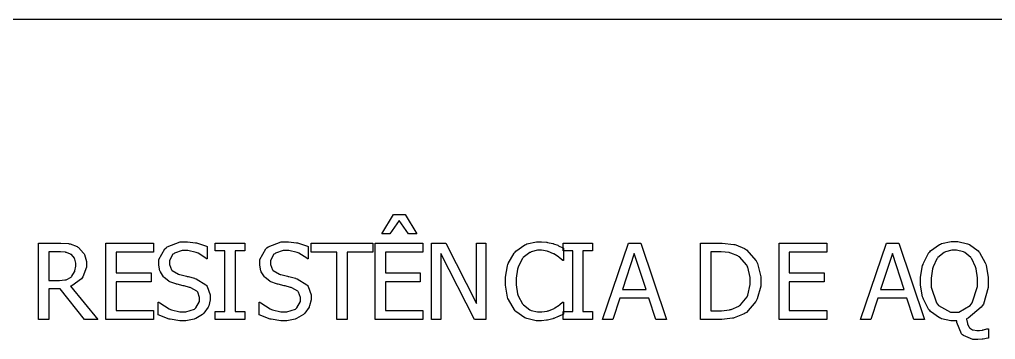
# Model space of a CAD drawing. Header units: millimetres. Extents: x 1974 to 2560, y 1429 to 1567.
# Drawn here: x 2502.245 to 2504.406, y 1530.402 to 1531.11 of the extents above; entities that cross this region are included whole.
import ezdxf

# ---------------------------------------------------------------- set-up
doc = ezdxf.new("R2010")
doc.units = ezdxf.units.MM
doc.layers.add('TEXTO', color=4, linetype='Continuous')

msp = doc.modelspace()

# ---------------------------------------------------------------- linework, layer by layer
at = {"layer": 'TEXTO', "color": 0}
for p, q in [((2507.7976, 1531.1096), (2478.9131, 1531.1096)), ((2503.0473, 1530.6356), (2503.0732, 1530.6785)), ((2503.0732, 1530.6785), (2503.0989, 1530.6785)), ((2503.0989, 1530.6785), (2503.1247, 1530.6356)), ((2503.0989, 1530.6785), (2503.0989, 1530.6785)), ((2503.0857, 1530.6647), (2503.0649, 1530.6356)), ((2503.1067, 1530.6356), (2503.0857, 1530.6647)), ((2503.0649, 1530.6356), (2503.0473, 1530.6356)), ((2503.1247, 1530.6356), (2503.1067, 1530.6356)), ((2502.2878, 1530.4462), (2502.2878, 1530.6151)), ((2502.2878, 1530.6151), (2502.3313, 1530.6151)), ((2502.3313, 1530.6151), (2502.3373, 1530.6151)), ((2502.3373, 1530.6151), (2502.354, 1530.6138)), ((2502.354, 1530.6138), (2502.3557, 1530.6135)), ((2502.3557, 1530.6135), (2502.3573, 1530.6133)), ((2502.3573, 1530.6133), (2502.3728, 1530.6071)), ((2502.3728, 1530.6071), (2502.3744, 1530.6061)), ((2502.3744, 1530.6061), (2502.3758, 1530.6052)), ((2502.3758, 1530.6052), (2502.3874, 1530.593)), ((2502.4368, 1530.4462), (2502.4368, 1530.6151)), ((2502.4368, 1530.6151), (2502.5424, 1530.6151)), ((2502.5424, 1530.6151), (2502.5424, 1530.5951)), ((2502.5699, 1530.6043), (2502.5725, 1530.6066)), ((2502.5725, 1530.6066), (2502.6011, 1530.6181)), ((2502.6011, 1530.6181), (2502.6107, 1530.6181)), ((2502.6107, 1530.6181), (2502.6174, 1530.6181)), ((2502.6174, 1530.6181), (2502.6354, 1530.6158)), ((2502.6354, 1530.6158), (2502.6375, 1530.6153)), ((2502.6375, 1530.6153), (2502.6395, 1530.6148)), ((2502.6395, 1530.6148), (2502.6591, 1530.6081)), ((2502.6591, 1530.6081), (2502.661, 1530.6072)), ((2502.661, 1530.6072), (2502.661, 1530.5804)), ((2502.6786, 1530.5978), (2502.6786, 1530.6151)), ((2502.6786, 1530.6151), (2502.7442, 1530.6151)), ((2502.7442, 1530.6151), (2502.7442, 1530.5978)), ((2502.7933, 1530.6043), (2502.7959, 1530.6066)), ((2502.7959, 1530.6066), (2502.8246, 1530.6181)), ((2502.8246, 1530.6181), (2502.8341, 1530.6181)), ((2502.8341, 1530.6181), (2502.8408, 1530.6181)), ((2502.8408, 1530.6181), (2502.8589, 1530.6158)), ((2502.8589, 1530.6158), (2502.861, 1530.6153)), ((2502.861, 1530.6153), (2502.8631, 1530.6148)), ((2502.8631, 1530.6148), (2502.8826, 1530.6081)), ((2502.8826, 1530.6081), (2502.8844, 1530.6072)), ((2502.8844, 1530.6072), (2502.8844, 1530.5804)), ((2502.8914, 1530.5951), (2502.8914, 1530.6151)), ((2502.8914, 1530.6151), (2503.0273, 1530.6151)), ((2503.0273, 1530.6151), (2503.0273, 1530.5951)), ((2503.0329, 1530.4462), (2503.0329, 1530.6151)), ((2503.0329, 1530.6151), (2503.1384, 1530.6151)), ((2503.1384, 1530.6151), (2503.1384, 1530.5951)), ((2503.1571, 1530.4462), (2503.1571, 1530.6151)), ((2503.1571, 1530.6151), (2503.1891, 1530.6151)), ((2503.1891, 1530.6151), (2503.2569, 1530.4813)), ((2503.2569, 1530.4813), (2503.2569, 1530.6151)), ((2503.2569, 1530.6151), (2503.2777, 1530.6151)), ((2503.2777, 1530.6151), (2503.2777, 1530.4462)), ((2503.2777, 1530.6151), (2503.2777, 1530.6151)), ((2503.3438, 1530.5968), (2503.364, 1530.6112)), ((2503.364, 1530.6112), (2503.3661, 1530.6122)), ((2503.3661, 1530.6122), (2503.3684, 1530.6133)), ((2503.3684, 1530.6133), (2503.39, 1530.6181)), ((2503.39, 1530.6181), (2503.3972, 1530.6181)), ((2503.3972, 1530.6181), (2503.4012, 1530.6181)), ((2503.4012, 1530.6181), (2503.4118, 1530.6171)), ((2503.4118, 1530.6171), (2503.4131, 1530.6169)), ((2503.4131, 1530.6169), (2503.4144, 1530.6166)), ((2503.4144, 1530.6166), (2503.4261, 1530.6142)), ((2503.4261, 1530.6142), (2503.427, 1530.6138)), ((2503.427, 1530.6138), (2503.4277, 1530.6135)), ((2503.4277, 1530.6135), (2503.4372, 1530.61)), ((2503.4372, 1530.61), (2503.4382, 1530.6095)), ((2503.4382, 1530.6095), (2503.4389, 1530.6091)), ((2503.4389, 1530.6091), (2503.4484, 1530.6045)), ((2503.4487, 1530.5978), (2503.4487, 1530.6151)), ((2503.4487, 1530.6151), (2503.5142, 1530.6151)), ((2503.5142, 1530.6151), (2503.5142, 1530.5978)), ((2503.536, 1530.4462), (2503.5932, 1530.6151)), ((2503.5932, 1530.6151), (2503.6207, 1530.6151)), ((2503.6207, 1530.6151), (2503.6776, 1530.4462)), ((2503.7531, 1530.4462), (2503.7531, 1530.6151)), ((2503.7531, 1530.6151), (2503.7916, 1530.6151)), ((2503.7916, 1530.6151), (2503.8008, 1530.6151)), ((2503.8008, 1530.6151), (2503.8266, 1530.6121)), ((2503.8266, 1530.6121), (2503.8291, 1530.6115)), ((2503.8291, 1530.6115), (2503.8314, 1530.6109)), ((2503.8314, 1530.6109), (2503.8505, 1530.6028)), ((2503.927, 1530.4462), (2503.927, 1530.6151)), ((2503.927, 1530.6151), (2504.0325, 1530.6151)), ((2504.0325, 1530.6151), (2504.0325, 1530.5951)), ((2504.1072, 1530.4462), (2504.1644, 1530.6151)), ((2504.1644, 1530.6151), (2504.1919, 1530.6151)), ((2504.1919, 1530.6151), (2504.2488, 1530.4462)), ((2504.262, 1530.5976), (2504.2818, 1530.6118)), ((2504.2818, 1530.6118), (2504.2841, 1530.6128)), ((2504.2841, 1530.6128), (2504.2863, 1530.6138)), ((2504.2863, 1530.6138), (2504.3077, 1530.6186)), ((2504.3077, 1530.6186), (2504.3149, 1530.6186)), ((2504.3149, 1530.6186), (2504.3226, 1530.6186)), ((2504.3226, 1530.6186), (2504.3437, 1530.6136)), ((2504.3437, 1530.6136), (2504.3459, 1530.6126)), ((2504.3459, 1530.6126), (2504.3482, 1530.6116)), ((2504.3482, 1530.6116), (2504.3675, 1530.5976)), ((2502.3325, 1530.5958), (2502.3103, 1530.5958)), ((2502.3103, 1530.5958), (2502.3103, 1530.5321)), ((2502.3362, 1530.5958), (2502.3325, 1530.5958)), ((2502.3472, 1530.5948), (2502.3362, 1530.5958)), ((2502.3483, 1530.5945), (2502.3472, 1530.5948)), ((2502.3493, 1530.5943), (2502.3483, 1530.5945)), ((2502.3584, 1530.5905), (2502.3493, 1530.5943)), ((2502.3594, 1530.59), (2502.3584, 1530.5905)), ((2502.3602, 1530.5894), (2502.3594, 1530.59)), ((2502.3669, 1530.5817), (2502.3602, 1530.5894)), ((2502.3874, 1530.593), (2502.3884, 1530.5914)), ((2502.3884, 1530.5914), (2502.3891, 1530.59)), ((2502.3891, 1530.59), (2502.3935, 1530.5745)), ((2502.5424, 1530.5951), (2502.4593, 1530.5951)), ((2502.4593, 1530.5951), (2502.4593, 1530.5488)), ((2502.5539, 1530.5784), (2502.5672, 1530.6019)), ((2502.5672, 1530.6019), (2502.5699, 1530.6043)), ((2502.5852, 1530.5903), (2502.5772, 1530.5768)), ((2502.5868, 1530.5914), (2502.5852, 1530.5903)), ((2502.5884, 1530.5927), (2502.5868, 1530.5914)), ((2502.6058, 1530.5987), (2502.5884, 1530.5927)), ((2502.6122, 1530.5987), (2502.6058, 1530.5987)), ((2502.6181, 1530.5987), (2502.6122, 1530.5987)), ((2502.6365, 1530.5943), (2502.6181, 1530.5987)), ((2502.6386, 1530.5933), (2502.6365, 1530.5943)), ((2502.6406, 1530.5924), (2502.6386, 1530.5933)), ((2502.6579, 1530.5817), (2502.6406, 1530.5924)), ((2502.7002, 1530.5978), (2502.6786, 1530.5978)), ((2502.7002, 1530.4634), (2502.7002, 1530.5978)), ((2502.7442, 1530.5978), (2502.7227, 1530.5978)), ((2502.7227, 1530.5978), (2502.7227, 1530.4634)), ((2502.7773, 1530.5784), (2502.7906, 1530.6019)), ((2502.7906, 1530.6019), (2502.7933, 1530.6043)), ((2502.8087, 1530.5903), (2502.8007, 1530.5768)), ((2502.8103, 1530.5914), (2502.8087, 1530.5903)), ((2502.8119, 1530.5927), (2502.8103, 1530.5914)), ((2502.8293, 1530.5987), (2502.8119, 1530.5927)), ((2502.8356, 1530.5987), (2502.8293, 1530.5987)), ((2502.8416, 1530.5987), (2502.8356, 1530.5987)), ((2502.86, 1530.5943), (2502.8416, 1530.5987)), ((2502.8621, 1530.5933), (2502.86, 1530.5943)), ((2502.8641, 1530.5924), (2502.8621, 1530.5933)), ((2502.8814, 1530.5817), (2502.8641, 1530.5924)), ((2502.9481, 1530.5951), (2502.8914, 1530.5951)), ((2502.9481, 1530.4462), (2502.9481, 1530.5951)), ((2503.0273, 1530.5951), (2502.9706, 1530.5951)), ((2502.9706, 1530.5951), (2502.9706, 1530.4462)), ((2503.1384, 1530.5951), (2503.0553, 1530.5951)), ((2503.0553, 1530.5951), (2503.0553, 1530.5488)), ((2503.2527, 1530.4462), (2503.1782, 1530.5918)), ((2503.1782, 1530.5918), (2503.1782, 1530.4462)), ((2503.3274, 1530.5701), (2503.3406, 1530.5929)), ((2503.3406, 1530.5929), (2503.3424, 1530.5948)), ((2503.3424, 1530.5948), (2503.3438, 1530.5968)), ((2503.3749, 1530.5938), (2503.3607, 1530.5829)), ((2503.3766, 1530.5945), (2503.3749, 1530.5938)), ((2503.3781, 1530.5953), (2503.3766, 1530.5945)), ((2503.3918, 1530.599), (2503.3781, 1530.5953)), ((2503.397, 1530.599), (2503.3918, 1530.599)), ((2503.4012, 1530.599), (2503.397, 1530.599)), ((2503.4134, 1530.5971), (2503.4012, 1530.599)), ((2503.4146, 1530.5967), (2503.4134, 1530.5971)), ((2503.4158, 1530.5964), (2503.4146, 1530.5967)), ((2503.4275, 1530.5915), (2503.4158, 1530.5964)), ((2503.4287, 1530.5909), (2503.4275, 1530.5915)), ((2503.4297, 1530.5904), (2503.4287, 1530.5909)), ((2503.4392, 1530.584), (2503.4297, 1530.5904)), ((2503.4399, 1530.5833), (2503.4392, 1530.584)), ((2503.4484, 1530.6045), (2503.4494, 1530.6038)), ((2503.47, 1530.5978), (2503.4487, 1530.5978)), ((2503.4494, 1530.6038), (2503.4494, 1530.5767)), ((2503.47, 1530.4634), (2503.47, 1530.5978)), ((2503.5142, 1530.5978), (2503.4926, 1530.5978)), ((2503.4926, 1530.5978), (2503.4926, 1530.4634)), ((2503.6064, 1530.5921), (2503.5802, 1530.5126)), ((2503.6324, 1530.5126), (2503.6064, 1530.5921)), ((2503.7928, 1530.5958), (2503.7757, 1530.5958)), ((2503.7757, 1530.5958), (2503.7757, 1530.4654)), ((2503.7985, 1530.5958), (2503.7928, 1530.5958)), ((2503.8164, 1530.5938), (2503.7985, 1530.5958)), ((2503.8182, 1530.5934), (2503.8164, 1530.5938)), ((2503.8199, 1530.593), (2503.8182, 1530.5934)), ((2503.8358, 1530.5866), (2503.8199, 1530.593)), ((2503.8373, 1530.5856), (2503.8358, 1530.5866)), ((2503.8393, 1530.5843), (2503.8373, 1530.5856)), ((2503.8554, 1530.5664), (2503.8393, 1530.5843)), ((2503.8505, 1530.6028), (2503.8522, 1530.6017)), ((2503.8522, 1530.6017), (2503.8549, 1530.6)), ((2503.8549, 1530.6), (2503.8758, 1530.576)), ((2504.0325, 1530.5951), (2503.9493, 1530.5951)), ((2503.9493, 1530.5951), (2503.9493, 1530.5488)), ((2504.1776, 1530.5921), (2504.1515, 1530.5126)), ((2504.2036, 1530.5126), (2504.1776, 1530.5921)), ((2504.2464, 1530.5707), (2504.2587, 1530.5938)), ((2504.2587, 1530.5938), (2504.2605, 1530.5957)), ((2504.2605, 1530.5957), (2504.262, 1530.5976)), ((2504.292, 1530.5943), (2504.2786, 1530.5833)), ((2504.2935, 1530.5949), (2504.292, 1530.5943)), ((2504.295, 1530.5957), (2504.2935, 1530.5949)), ((2504.3096, 1530.5992), (2504.295, 1530.5957)), ((2504.3149, 1530.5992), (2504.3096, 1530.5992)), ((2504.3199, 1530.5992), (2504.3149, 1530.5992)), ((2504.3348, 1530.5956), (2504.3199, 1530.5992)), ((2504.3363, 1530.5948), (2504.3348, 1530.5956)), ((2504.3377, 1530.5942), (2504.3363, 1530.5948)), ((2504.3512, 1530.5832), (2504.3377, 1530.5942)), ((2504.3675, 1530.5976), (2504.3693, 1530.5957)), ((2504.3693, 1530.5957), (2504.3708, 1530.5938)), ((2504.3708, 1530.5938), (2504.3834, 1530.571)), ((2502.3674, 1530.5807), (2502.3669, 1530.5817)), ((2502.3678, 1530.5797), (2502.3674, 1530.5807)), ((2502.37, 1530.5709), (2502.3678, 1530.5797)), ((2502.3681, 1530.5533), (2502.37, 1530.5641)), ((2502.37, 1530.5676), (2502.37, 1530.5709)), ((2502.37, 1530.5641), (2502.37, 1530.5676)), ((2502.37, 1530.5676), (2502.37, 1530.5676)), ((2502.3935, 1530.5745), (2502.3935, 1530.5692)), ((2502.3935, 1530.5692), (2502.3935, 1530.5615)), ((2502.5539, 1530.5698), (2502.5539, 1530.5784)), ((2502.5539, 1530.5658), (2502.5539, 1530.5698)), ((2502.5563, 1530.5537), (2502.5539, 1530.5658)), ((2502.5772, 1530.5768), (2502.5772, 1530.5722)), ((2502.5772, 1530.5722), (2502.5772, 1530.5679)), ((2502.5772, 1530.5679), (2502.5819, 1530.5561)), ((2502.6593, 1530.5804), (2502.6579, 1530.5817)), ((2502.661, 1530.5804), (2502.6593, 1530.5804)), ((2502.7773, 1530.5698), (2502.7773, 1530.5784)), ((2502.7773, 1530.5658), (2502.7773, 1530.5698)), ((2502.7797, 1530.5537), (2502.7773, 1530.5658)), ((2502.8007, 1530.5768), (2502.8007, 1530.5722)), ((2502.8007, 1530.5722), (2502.8007, 1530.5679)), ((2502.8007, 1530.5679), (2502.8054, 1530.5561)), ((2502.8828, 1530.5804), (2502.8814, 1530.5817)), ((2502.8844, 1530.5804), (2502.8828, 1530.5804)), ((2503.3212, 1530.5397), (2503.3257, 1530.5648)), ((2503.3257, 1530.5648), (2503.3267, 1530.5674)), ((2503.3267, 1530.5674), (2503.3274, 1530.5701)), ((2503.3493, 1530.562), (2503.3485, 1530.5598)), ((2503.3585, 1530.5801), (2503.3493, 1530.562)), ((2503.3597, 1530.5814), (2503.3585, 1530.5801)), ((2503.3607, 1530.5829), (2503.3597, 1530.5814)), ((2503.4407, 1530.5827), (2503.4399, 1530.5833)), ((2503.4471, 1530.5772), (2503.4407, 1530.5827)), ((2503.4476, 1530.5767), (2503.4471, 1530.5772)), ((2503.4494, 1530.5767), (2503.4476, 1530.5767)), ((2503.8564, 1530.5641), (2503.8554, 1530.5664)), ((2503.8574, 1530.5619), (2503.8564, 1530.5641)), ((2503.8758, 1530.576), (2503.8773, 1530.573)), ((2503.8773, 1530.573), (2503.8788, 1530.5701)), ((2503.8788, 1530.5701), (2503.8863, 1530.5404)), ((2504.2402, 1530.5399), (2504.2446, 1530.5653)), ((2504.2446, 1530.5653), (2504.2456, 1530.5679)), ((2504.2456, 1530.5679), (2504.2464, 1530.5707)), ((2504.2677, 1530.5622), (2504.2672, 1530.56)), ((2504.2761, 1530.5804), (2504.2677, 1530.5622)), ((2504.2774, 1530.5817), (2504.2761, 1530.5804)), ((2504.2786, 1530.5833), (2504.2774, 1530.5817)), ((2504.3524, 1530.5817), (2504.3512, 1530.5832)), ((2504.3534, 1530.5804), (2504.3524, 1530.5817)), ((2504.3618, 1530.5625), (2504.3534, 1530.5804)), ((2504.3626, 1530.5603), (2504.3618, 1530.5625)), ((2504.3834, 1530.571), (2504.3844, 1530.5681)), ((2504.3844, 1530.5681), (2504.3852, 1530.5655)), ((2504.3852, 1530.5655), (2504.3896, 1530.5393)), ((2502.3596, 1530.5399), (2502.3605, 1530.5408)), ((2502.3605, 1530.5408), (2502.3613, 1530.5416)), ((2502.3613, 1530.5416), (2502.3673, 1530.551)), ((2502.3673, 1530.551), (2502.3677, 1530.5522)), ((2502.3677, 1530.5522), (2502.3681, 1530.5533)), ((2502.3935, 1530.5615), (2502.3856, 1530.5403)), ((2502.4593, 1530.5488), (2502.5367, 1530.5488)), ((2502.5367, 1530.5488), (2502.5367, 1530.5289)), ((2502.5568, 1530.5524), (2502.5563, 1530.5537)), ((2502.5572, 1530.5512), (2502.5568, 1530.5524)), ((2502.5639, 1530.5403), (2502.5572, 1530.5512)), ((2502.5819, 1530.5561), (2502.5829, 1530.555)), ((2502.5829, 1530.555), (2502.5837, 1530.554)), ((2502.5837, 1530.554), (2502.5975, 1530.5462)), ((2502.5975, 1530.5462), (2502.5994, 1530.5458)), ((2502.5994, 1530.5458), (2502.6005, 1530.5455)), ((2502.6005, 1530.5455), (2502.615, 1530.5419)), ((2502.615, 1530.5419), (2502.6168, 1530.5414)), ((2502.6168, 1530.5414), (2502.6185, 1530.541)), ((2502.6185, 1530.541), (2502.6327, 1530.5373)), ((2502.7802, 1530.5524), (2502.7797, 1530.5537)), ((2502.7807, 1530.5512), (2502.7802, 1530.5524)), ((2502.7875, 1530.5403), (2502.7807, 1530.5512)), ((2502.8054, 1530.5561), (2502.8064, 1530.555)), ((2502.8064, 1530.555), (2502.8072, 1530.554)), ((2502.8072, 1530.554), (2502.8209, 1530.5462)), ((2502.8209, 1530.5462), (2502.8228, 1530.5458)), ((2502.8228, 1530.5458), (2502.8239, 1530.5455)), ((2502.8239, 1530.5455), (2502.8385, 1530.5419)), ((2502.8385, 1530.5419), (2502.8403, 1530.5414)), ((2502.8403, 1530.5414), (2502.8419, 1530.541)), ((2502.8419, 1530.541), (2502.8562, 1530.5373)), ((2503.0553, 1530.5488), (2503.1327, 1530.5488)), ((2503.1327, 1530.5488), (2503.1327, 1530.5289)), ((2503.3481, 1530.5576), (2503.3445, 1530.5373)), ((2503.3485, 1530.5598), (2503.3481, 1530.5576)), ((2503.8629, 1530.5391), (2503.8574, 1530.5619)), ((2503.8863, 1530.5404), (2503.8863, 1530.5304)), ((2503.9493, 1530.5488), (2504.0268, 1530.5488)), ((2504.0268, 1530.5488), (2504.0268, 1530.5289)), ((2504.2665, 1530.5579), (2504.2637, 1530.5374)), ((2504.2672, 1530.56), (2504.2665, 1530.5579)), ((2504.3631, 1530.5581), (2504.3626, 1530.5603)), ((2504.3663, 1530.538), (2504.3631, 1530.5581)), ((2502.3103, 1530.5321), (2502.3299, 1530.5321)), ((2502.3299, 1530.5321), (2502.3342, 1530.5321)), ((2502.3342, 1530.5321), (2502.346, 1530.5335)), ((2502.346, 1530.5335), (2502.3473, 1530.5337)), ((2502.3473, 1530.5337), (2502.3486, 1530.534)), ((2502.3486, 1530.534), (2502.3596, 1530.5399)), ((2502.3611, 1530.5207), (2502.3584, 1530.5196)), ((2502.3584, 1530.5196), (2502.4186, 1530.4462)), ((2502.3584, 1530.5196), (2502.3584, 1530.5196)), ((2502.3824, 1530.5361), (2502.3611, 1530.5207)), ((2502.3841, 1530.5381), (2502.3824, 1530.5361)), ((2502.3856, 1530.5403), (2502.3841, 1530.5381)), ((2502.5367, 1530.5289), (2502.4593, 1530.5289)), ((2502.4593, 1530.5289), (2502.4593, 1530.4661)), ((2502.5649, 1530.5393), (2502.5639, 1530.5403)), ((2502.5657, 1530.5385), (2502.5649, 1530.5393)), ((2502.5759, 1530.5307), (2502.5657, 1530.5385)), ((2502.577, 1530.5301), (2502.5759, 1530.5307)), ((2502.5782, 1530.5296), (2502.577, 1530.5301)), ((2502.5913, 1530.5247), (2502.5782, 1530.5296)), ((2502.5928, 1530.5243), (2502.5913, 1530.5247)), ((2502.5943, 1530.5239), (2502.5928, 1530.5243)), ((2502.6079, 1530.5206), (2502.5943, 1530.5239)), ((2502.609, 1530.5203), (2502.6079, 1530.5206)), ((2502.6101, 1530.5201), (2502.609, 1530.5203)), ((2502.6219, 1530.517), (2502.6101, 1530.5201)), ((2502.6327, 1530.5373), (2502.6339, 1530.5369)), ((2502.6339, 1530.5369), (2502.6368, 1530.536)), ((2502.6368, 1530.536), (2502.6581, 1530.5227)), ((2502.6581, 1530.5227), (2502.6594, 1530.5208)), ((2502.6594, 1530.5208), (2502.6607, 1530.5191)), ((2502.6607, 1530.5191), (2502.6675, 1530.5004)), ((2502.7884, 1530.5393), (2502.7875, 1530.5403)), ((2502.7892, 1530.5385), (2502.7884, 1530.5393)), ((2502.7994, 1530.5307), (2502.7892, 1530.5385)), ((2502.8006, 1530.5301), (2502.7994, 1530.5307)), ((2502.8018, 1530.5296), (2502.8006, 1530.5301)), ((2502.8147, 1530.5247), (2502.8018, 1530.5296)), ((2502.8162, 1530.5243), (2502.8147, 1530.5247)), ((2502.8178, 1530.5239), (2502.8162, 1530.5243)), ((2502.8313, 1530.5206), (2502.8178, 1530.5239)), ((2502.8325, 1530.5203), (2502.8313, 1530.5206)), ((2502.8336, 1530.5201), (2502.8325, 1530.5203)), ((2502.8454, 1530.517), (2502.8336, 1530.5201)), ((2502.8562, 1530.5373), (2502.8574, 1530.5369)), ((2502.8574, 1530.5369), (2502.8603, 1530.536)), ((2502.8603, 1530.536), (2502.8816, 1530.5227)), ((2502.8816, 1530.5227), (2502.8829, 1530.5208)), ((2502.8829, 1530.5208), (2502.8842, 1530.5191)), ((2502.8842, 1530.5191), (2502.891, 1530.5004)), ((2503.1327, 1530.5289), (2503.0553, 1530.5289)), ((2503.0553, 1530.5289), (2503.0553, 1530.4661)), ((2503.3212, 1530.5304), (2503.3212, 1530.5397)), ((2503.3212, 1530.5217), (2503.3212, 1530.5304)), ((2503.3257, 1530.4955), (2503.3212, 1530.5217)), ((2503.3445, 1530.5373), (2503.3445, 1530.5304)), ((2503.3445, 1530.5304), (2503.3445, 1530.5229)), ((2503.3445, 1530.5229), (2503.3481, 1530.5027)), ((2503.8579, 1530.5001), (2503.8629, 1530.5232)), ((2503.8629, 1530.5308), (2503.8629, 1530.5391)), ((2503.8629, 1530.5232), (2503.8629, 1530.5308)), ((2503.8629, 1530.5308), (2503.8629, 1530.5308)), ((2503.8863, 1530.52), (2503.8785, 1530.4918)), ((2503.8863, 1530.5304), (2503.8863, 1530.52)), ((2503.8863, 1530.5304), (2503.8863, 1530.5304)), ((2504.0268, 1530.5289), (2503.9493, 1530.5289)), ((2503.9493, 1530.5289), (2503.9493, 1530.4661)), ((2504.2402, 1530.5305), (2504.2402, 1530.5399)), ((2504.2402, 1530.522), (2504.2402, 1530.5305)), ((2504.2446, 1530.4962), (2504.2402, 1530.522)), ((2504.2637, 1530.5374), (2504.2637, 1530.5305)), ((2504.2637, 1530.5305), (2504.2637, 1530.5178)), ((2504.3663, 1530.5305), (2504.3663, 1530.538)), ((2504.3663, 1530.5186), (2504.3663, 1530.5305)), ((2504.3663, 1530.5305), (2504.3663, 1530.5305)), ((2504.3896, 1530.5393), (2504.3896, 1530.5305)), ((2504.3896, 1530.5305), (2504.3896, 1530.517)), ((2502.3358, 1530.5134), (2502.3103, 1530.5134)), ((2502.3103, 1530.5134), (2502.3103, 1530.4462)), ((2502.3894, 1530.4462), (2502.3358, 1530.5134)), ((2502.6232, 1530.5167), (2502.6219, 1530.517)), ((2502.625, 1530.5161), (2502.6232, 1530.5167)), ((2502.6383, 1530.5083), (2502.625, 1530.5161)), ((2502.6391, 1530.5072), (2502.6383, 1530.5083)), ((2502.6399, 1530.5062), (2502.6391, 1530.5072)), ((2502.6442, 1530.4949), (2502.6399, 1530.5062)), ((2502.6675, 1530.5004), (2502.6675, 1530.4942)), ((2502.8467, 1530.5167), (2502.8454, 1530.517)), ((2502.8485, 1530.5161), (2502.8467, 1530.5167)), ((2502.8618, 1530.5083), (2502.8485, 1530.5161)), ((2502.8626, 1530.5072), (2502.8618, 1530.5083)), ((2502.8634, 1530.5062), (2502.8626, 1530.5072)), ((2502.8676, 1530.4949), (2502.8634, 1530.5062)), ((2502.891, 1530.5004), (2502.891, 1530.4942)), ((2503.3481, 1530.5027), (2503.3488, 1530.5006)), ((2503.3488, 1530.5006), (2503.3495, 1530.4985)), ((2503.3495, 1530.4985), (2503.359, 1530.4808)), ((2503.5802, 1530.5126), (2503.6324, 1530.5126)), ((2503.5802, 1530.5126), (2503.5802, 1530.5126)), ((2503.8562, 1530.4957), (2503.8572, 1530.4978)), ((2503.8572, 1530.4978), (2503.8579, 1530.5001)), ((2504.1515, 1530.5126), (2504.2036, 1530.5126)), ((2504.1515, 1530.5126), (2504.1515, 1530.5126)), ((2504.2637, 1530.5178), (2504.2752, 1530.4826)), ((2504.3546, 1530.4826), (2504.3663, 1530.5186)), ((2504.3896, 1530.517), (2504.379, 1530.4801)), ((2502.5526, 1530.4563), (2502.5526, 1530.4844)), ((2502.5526, 1530.4844), (2502.5542, 1530.4844)), ((2502.5542, 1530.4844), (2502.556, 1530.4827)), ((2502.556, 1530.4827), (2502.577, 1530.4692)), ((2502.6361, 1530.4716), (2502.6442, 1530.486)), ((2502.6442, 1530.4908), (2502.6442, 1530.4949)), ((2502.6442, 1530.486), (2502.6442, 1530.4908)), ((2502.6642, 1530.4764), (2502.6635, 1530.4747)), ((2502.6675, 1530.4894), (2502.6642, 1530.4764)), ((2502.6675, 1530.4942), (2502.6675, 1530.4894)), ((2502.7761, 1530.4563), (2502.7761, 1530.4844)), ((2502.7761, 1530.4844), (2502.7777, 1530.4844)), ((2502.7777, 1530.4844), (2502.7795, 1530.4827)), ((2502.7795, 1530.4827), (2502.8005, 1530.4692)), ((2502.8596, 1530.4716), (2502.8676, 1530.486)), ((2502.8676, 1530.4908), (2502.8676, 1530.4949)), ((2502.8676, 1530.486), (2502.8676, 1530.4908)), ((2502.8876, 1530.4764), (2502.887, 1530.4747)), ((2502.891, 1530.4894), (2502.8876, 1530.4764)), ((2502.891, 1530.4942), (2502.891, 1530.4894)), ((2503.3267, 1530.4927), (2503.3257, 1530.4955)), ((2503.3277, 1530.49), (2503.3267, 1530.4927)), ((2503.3409, 1530.467), (2503.3277, 1530.49)), ((2503.359, 1530.4808), (2503.3602, 1530.4794)), ((2503.3602, 1530.4794), (2503.3614, 1530.478)), ((2503.3614, 1530.478), (2503.3751, 1530.4675)), ((2503.4308, 1530.4716), (2503.4397, 1530.4775)), ((2503.4397, 1530.4775), (2503.4407, 1530.4781)), ((2503.4407, 1530.4781), (2503.4412, 1530.4788)), ((2503.4412, 1530.4788), (2503.4474, 1530.484)), ((2503.4474, 1530.484), (2503.4476, 1530.4844)), ((2503.4476, 1530.4844), (2503.4494, 1530.4844)), ((2503.4494, 1530.4844), (2503.4494, 1530.4577)), ((2503.574, 1530.4934), (2503.5589, 1530.4462)), ((2503.6386, 1530.4934), (2503.574, 1530.4934)), ((2503.654, 1530.4462), (2503.6386, 1530.4934)), ((2503.8206, 1530.4682), (2503.838, 1530.4756)), ((2503.838, 1530.4756), (2503.8395, 1530.4767)), ((2503.8395, 1530.4767), (2503.8416, 1530.478)), ((2503.8416, 1530.478), (2503.8562, 1530.4957)), ((2503.8753, 1530.4856), (2503.8544, 1530.4614)), ((2503.877, 1530.4887), (2503.8753, 1530.4856)), ((2503.8785, 1530.4918), (2503.877, 1530.4887)), ((2504.1453, 1530.4934), (2504.1301, 1530.4462)), ((2504.2098, 1530.4934), (2504.1453, 1530.4934)), ((2504.2252, 1530.4462), (2504.2098, 1530.4934)), ((2504.2456, 1530.4934), (2504.2446, 1530.4962)), ((2504.2464, 1530.4906), (2504.2456, 1530.4934)), ((2504.2587, 1530.4676), (2504.2464, 1530.4906)), ((2504.2752, 1530.4826), (2504.2774, 1530.4796)), ((2504.2774, 1530.4796), (2504.2799, 1530.4767)), ((2504.2799, 1530.4767), (2504.3062, 1530.4619)), ((2504.3244, 1530.4619), (2504.3501, 1530.4767)), ((2504.3501, 1530.4767), (2504.3524, 1530.4796)), ((2504.3524, 1530.4796), (2504.3546, 1530.4826)), ((2504.3767, 1530.4765), (2504.3745, 1530.473)), ((2504.379, 1530.4801), (2504.3767, 1530.4765)), ((2502.4593, 1530.4661), (2502.5424, 1530.4661)), ((2502.5424, 1530.4661), (2502.5424, 1530.4462)), ((2502.5544, 1530.4554), (2502.5526, 1530.4563)), ((2502.5746, 1530.4475), (2502.5544, 1530.4554)), ((2502.577, 1530.4692), (2502.5794, 1530.4682)), ((2502.5794, 1530.4682), (2502.5817, 1530.4673)), ((2502.5817, 1530.4673), (2502.6003, 1530.4625)), ((2502.6003, 1530.4625), (2502.6065, 1530.4625)), ((2502.6065, 1530.4625), (2502.6134, 1530.4625)), ((2502.6134, 1530.4625), (2502.6329, 1530.469)), ((2502.6329, 1530.469), (2502.6346, 1530.4703)), ((2502.6346, 1530.4703), (2502.6361, 1530.4716)), ((2502.6508, 1530.4573), (2502.6355, 1530.4478)), ((2502.6522, 1530.4585), (2502.6508, 1530.4573)), ((2502.6534, 1530.4596), (2502.6522, 1530.4585)), ((2502.6628, 1530.4732), (2502.6534, 1530.4596)), ((2502.6635, 1530.4747), (2502.6628, 1530.4732)), ((2502.6786, 1530.4462), (2502.6786, 1530.4634)), ((2502.6786, 1530.4634), (2502.7002, 1530.4634)), ((2502.7227, 1530.4634), (2502.7442, 1530.4634)), ((2502.7442, 1530.4634), (2502.7442, 1530.4462)), ((2502.7442, 1530.4634), (2502.7442, 1530.4634)), ((2502.778, 1530.4554), (2502.7761, 1530.4563)), ((2502.7982, 1530.4475), (2502.778, 1530.4554)), ((2502.8005, 1530.4692), (2502.8029, 1530.4682)), ((2502.8029, 1530.4682), (2502.8052, 1530.4673)), ((2502.8052, 1530.4673), (2502.8238, 1530.4625)), ((2502.8238, 1530.4625), (2502.83, 1530.4625)), ((2502.83, 1530.4625), (2502.837, 1530.4625)), ((2502.837, 1530.4625), (2502.8565, 1530.469)), ((2502.8565, 1530.469), (2502.8581, 1530.4703)), ((2502.8581, 1530.4703), (2502.8596, 1530.4716)), ((2502.8743, 1530.4573), (2502.8589, 1530.4478)), ((2502.8757, 1530.4585), (2502.8743, 1530.4573)), ((2502.8768, 1530.4596), (2502.8757, 1530.4585)), ((2502.8863, 1530.4732), (2502.8768, 1530.4596)), ((2502.887, 1530.4747), (2502.8863, 1530.4732)), ((2503.0553, 1530.4661), (2503.1384, 1530.4661)), ((2503.1384, 1530.4661), (2503.1384, 1530.4462)), ((2503.3426, 1530.4652), (2503.3409, 1530.467)), ((2503.344, 1530.4634), (2503.3426, 1530.4652)), ((2503.3642, 1530.4496), (2503.344, 1530.4634)), ((2503.3751, 1530.4675), (2503.3768, 1530.4668)), ((2503.3768, 1530.4668), (2503.3783, 1530.4661)), ((2503.3783, 1530.4661), (2503.3923, 1530.4625)), ((2503.3923, 1530.4625), (2503.397, 1530.4625)), ((2503.397, 1530.4625), (2503.4014, 1530.4625)), ((2503.4014, 1530.4625), (2503.4136, 1530.4644)), ((2503.4136, 1530.4644), (2503.4151, 1530.4649)), ((2503.4151, 1530.4649), (2503.4163, 1530.4653)), ((2503.4163, 1530.4653), (2503.4287, 1530.4703)), ((2503.4287, 1530.4703), (2503.4297, 1530.4708)), ((2503.4297, 1530.4708), (2503.4308, 1530.4716)), ((2503.4484, 1530.4573), (2503.4397, 1530.4531)), ((2503.4494, 1530.4577), (2503.4484, 1530.4573)), ((2503.4487, 1530.4462), (2503.4487, 1530.4634)), ((2503.4487, 1530.4634), (2503.47, 1530.4634)), ((2503.4926, 1530.4634), (2503.5142, 1530.4634)), ((2503.5142, 1530.4634), (2503.5142, 1530.4462)), ((2503.5142, 1530.4634), (2503.5142, 1530.4634)), ((2503.7757, 1530.4654), (2503.7928, 1530.4654)), ((2503.7928, 1530.4654), (2503.7993, 1530.4654)), ((2503.7993, 1530.4654), (2503.8169, 1530.4675)), ((2503.8169, 1530.4675), (2503.8189, 1530.4678)), ((2503.8189, 1530.4678), (2503.8206, 1530.4682)), ((2503.8497, 1530.4583), (2503.8278, 1530.4494)), ((2503.8517, 1530.4597), (2503.8497, 1530.4583)), ((2503.8544, 1530.4614), (2503.8517, 1530.4597)), ((2503.9493, 1530.4661), (2504.0325, 1530.4661)), ((2504.0325, 1530.4661), (2504.0325, 1530.4462)), ((2504.2605, 1530.4657), (2504.2587, 1530.4676)), ((2504.262, 1530.4639), (2504.2605, 1530.4657)), ((2504.2816, 1530.4496), (2504.262, 1530.4639)), ((2504.3062, 1530.4619), (2504.3149, 1530.4619)), ((2504.3149, 1530.4619), (2504.3244, 1530.4619)), ((2504.3745, 1530.473), (2504.3454, 1530.4488)), ((2502.3103, 1530.4462), (2502.2878, 1530.4462)), ((2502.4186, 1530.4462), (2502.3894, 1530.4462)), ((2502.5424, 1530.4462), (2502.4368, 1530.4462)), ((2502.5424, 1530.4462), (2502.5424, 1530.4462)), ((2502.5768, 1530.4469), (2502.5746, 1530.4475)), ((2502.579, 1530.4463), (2502.5768, 1530.4469)), ((2502.6003, 1530.4431), (2502.579, 1530.4463)), ((2502.6081, 1530.4431), (2502.6003, 1530.4431)), ((2502.614, 1530.4431), (2502.6081, 1530.4431)), ((2502.6081, 1530.4431), (2502.6081, 1530.4431)), ((2502.6321, 1530.4465), (2502.614, 1530.4431)), ((2502.6338, 1530.4471), (2502.6321, 1530.4465)), ((2502.6355, 1530.4478), (2502.6338, 1530.4471)), ((2502.7442, 1530.4462), (2502.6786, 1530.4462)), ((2502.8003, 1530.4469), (2502.7982, 1530.4475)), ((2502.8024, 1530.4463), (2502.8003, 1530.4469)), ((2502.8236, 1530.4431), (2502.8024, 1530.4463)), ((2502.8315, 1530.4431), (2502.8236, 1530.4431)), ((2502.8374, 1530.4431), (2502.8315, 1530.4431)), ((2502.8315, 1530.4431), (2502.8315, 1530.4431)), ((2502.8555, 1530.4465), (2502.8374, 1530.4431)), ((2502.8572, 1530.4471), (2502.8555, 1530.4465)), ((2502.8589, 1530.4478), (2502.8572, 1530.4471)), ((2502.9706, 1530.4462), (2502.9481, 1530.4462)), ((2502.9706, 1530.4462), (2502.9706, 1530.4462)), ((2503.1384, 1530.4462), (2503.0329, 1530.4462)), ((2503.1384, 1530.4462), (2503.1384, 1530.4462)), ((2503.1782, 1530.4462), (2503.1571, 1530.4462)), ((2503.2777, 1530.4462), (2503.2527, 1530.4462)), ((2503.3664, 1530.4486), (2503.3642, 1530.4496)), ((2503.3687, 1530.4478), (2503.3664, 1530.4486)), ((2503.3892, 1530.4431), (2503.3687, 1530.4478)), ((2503.397, 1530.4431), (2503.3892, 1530.4431)), ((2503.4007, 1530.4431), (2503.397, 1530.4431)), ((2503.397, 1530.4431), (2503.397, 1530.4431)), ((2503.4121, 1530.4442), (2503.4007, 1530.4431)), ((2503.4134, 1530.4444), (2503.4121, 1530.4442)), ((2503.4144, 1530.4445), (2503.4134, 1530.4444)), ((2503.4258, 1530.4475), (2503.4144, 1530.4445)), ((2503.427, 1530.448), (2503.4258, 1530.4475)), ((2503.4282, 1530.4483), (2503.427, 1530.448)), ((2503.438, 1530.4522), (2503.4282, 1530.4483)), ((2503.4389, 1530.4526), (2503.438, 1530.4522)), ((2503.4397, 1530.4531), (2503.4389, 1530.4526)), ((2503.5142, 1530.4462), (2503.4487, 1530.4462)), ((2503.5589, 1530.4462), (2503.536, 1530.4462)), ((2503.5589, 1530.4462), (2503.5589, 1530.4462)), ((2503.6776, 1530.4462), (2503.654, 1530.4462)), ((2503.7921, 1530.4462), (2503.7531, 1530.4462)), ((2503.7998, 1530.4462), (2503.7921, 1530.4462)), ((2503.8237, 1530.4485), (2503.7998, 1530.4462)), ((2503.8259, 1530.4489), (2503.8237, 1530.4485)), ((2503.8278, 1530.4494), (2503.8259, 1530.4489)), ((2504.0325, 1530.4462), (2503.927, 1530.4462)), ((2504.0325, 1530.4462), (2504.0325, 1530.4462)), ((2504.1301, 1530.4462), (2504.1072, 1530.4462)), ((2504.1301, 1530.4462), (2504.1301, 1530.4462)), ((2504.2488, 1530.4462), (2504.2252, 1530.4462)), ((2504.2841, 1530.4486), (2504.2816, 1530.4496)), ((2504.2863, 1530.4476), (2504.2841, 1530.4486)), ((2504.3072, 1530.4427), (2504.2863, 1530.4476)), ((2504.3149, 1530.4427), (2504.3072, 1530.4427)), ((2504.3174, 1530.4427), (2504.3149, 1530.4427)), ((2504.3201, 1530.4427), (2504.3174, 1530.4427)), ((2504.3203, 1530.4395), (2504.3201, 1530.4427)), ((2504.331, 1530.4142), (2504.3203, 1530.4395)), ((2504.3454, 1530.4488), (2504.3417, 1530.4475)), ((2504.3417, 1530.4475), (2504.3417, 1530.4465)), ((2504.3417, 1530.4465), (2504.3437, 1530.437)), ((2504.3437, 1530.437), (2504.3439, 1530.4361)), ((2504.3439, 1530.4361), (2504.3442, 1530.4354)), ((2504.3442, 1530.4354), (2504.3477, 1530.4287)), ((2504.333, 1530.4123), (2504.331, 1530.4142)), ((2504.335, 1530.4106), (2504.333, 1530.4123)), ((2504.3477, 1530.4287), (2504.3482, 1530.4282)), ((2504.3482, 1530.4282), (2504.3486, 1530.4276)), ((2504.3486, 1530.4276), (2504.3548, 1530.4232)), ((2504.3548, 1530.4232), (2504.3556, 1530.4229)), ((2504.3556, 1530.4229), (2504.3564, 1530.4228)), ((2504.3564, 1530.4228), (2504.3648, 1530.4213)), ((2504.3648, 1530.4213), (2504.3675, 1530.4213)), ((2504.3675, 1530.4213), (2504.3703, 1530.4213)), ((2504.3703, 1530.4213), (2504.3772, 1530.4226)), ((2504.3772, 1530.4226), (2504.3782, 1530.4228)), ((2504.3782, 1530.4228), (2504.3792, 1530.423)), ((2504.3792, 1530.423), (2504.3867, 1530.4252)), ((2504.3867, 1530.4252), (2504.3872, 1530.4252)), ((2504.3872, 1530.4252), (2504.3901, 1530.4252)), ((2504.3901, 1530.4252), (2504.3901, 1530.4049)), ((2504.3901, 1530.4252), (2504.3901, 1530.4252)), ((2504.3561, 1530.4017), (2504.335, 1530.4106)), ((2504.3638, 1530.4017), (2504.3561, 1530.4017)), ((2504.3668, 1530.4017), (2504.3638, 1530.4017)), ((2504.3762, 1530.4023), (2504.3668, 1530.4017)), ((2504.3772, 1530.4024), (2504.3762, 1530.4023)), ((2504.3785, 1530.4026), (2504.3772, 1530.4024)), ((2504.3891, 1530.4047), (2504.3785, 1530.4026)), ((2504.3901, 1530.4049), (2504.3891, 1530.4047))]:
    msp.add_line(p, q, dxfattribs=at)

doc.saveas('drawing.dxf')
